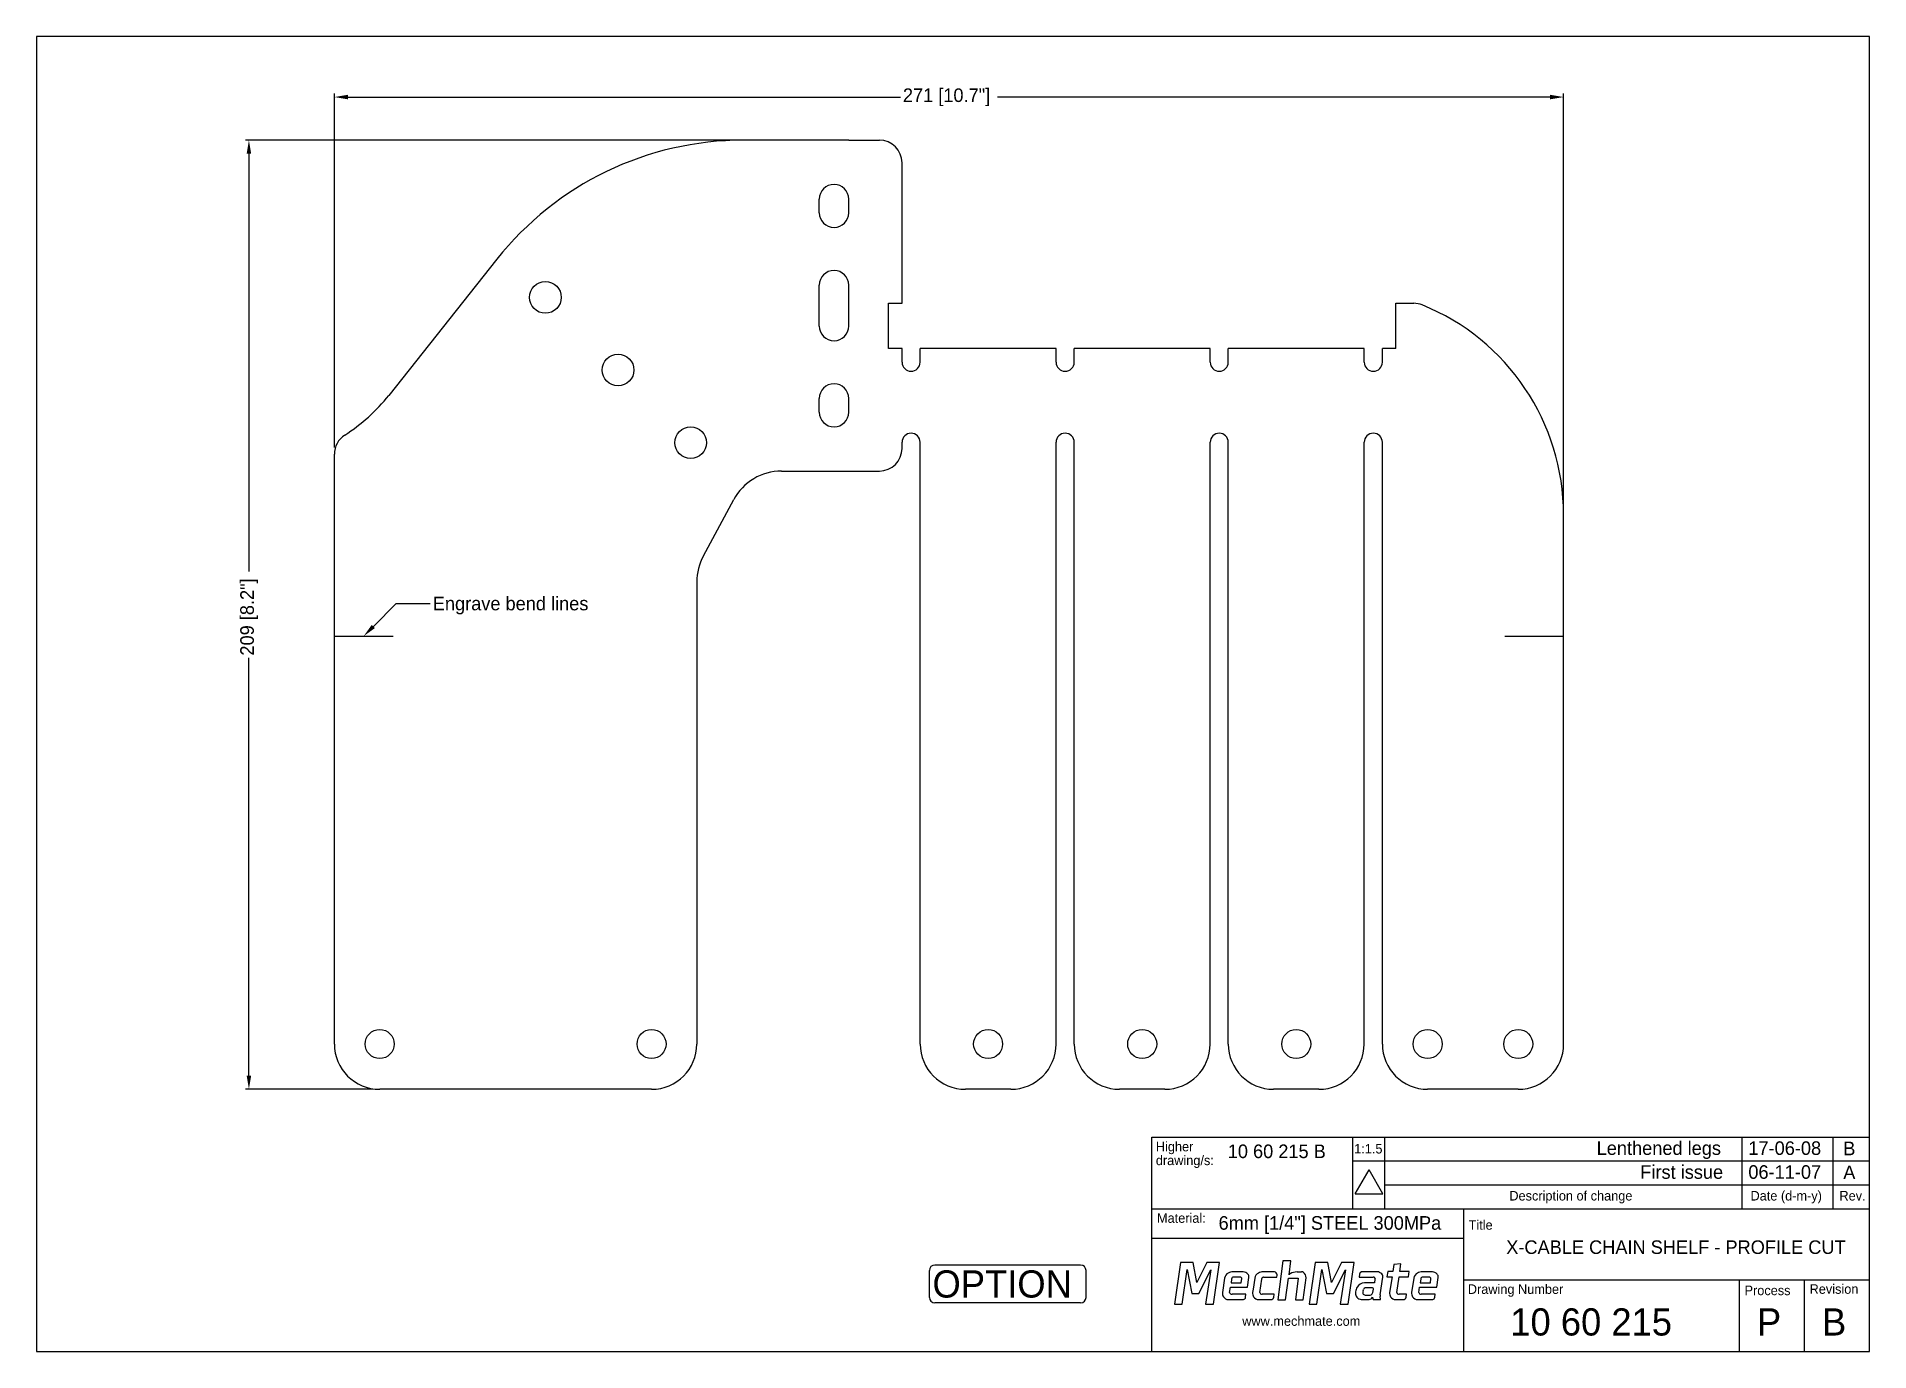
# Model space of a CAD drawing. Extents: x 676 to 1080, y 397 to 687.
import ezdxf
from ezdxf.enums import TextEntityAlignment as Align

# ---------------------------------------------------------------- set-up
doc = ezdxf.new("R2010")
doc.units = 0
doc.header["$LTSCALE"] = 10
doc.layers.get('0').update_dxf_attribs({"color": 221, "linetype": 'CONTINUOUS'})
doc.layers.get('DEFPOINTS').update_dxf_attribs({"linetype": 'CONTINUOUS'})
for name, color, linetype in [('01_FRAME', 4, 'CONTINUOUS'), ('10_OUTLINE', 2, 'CONTINUOUS'), ('50_DIMENSIONS0', 7, 'CONTINUOUS'), ('62_TEXT', 7, 'CONTINUOUS'), ('62_TEXT0', 7, 'CONTINUOUS')]:
    doc.layers.add(name, color=color, linetype=linetype)
doc.styles.add('MECHTRONICS', font='txt', dxfattribs={"height": 3})
doc.dimstyles.get("Standard").update_dxf_attribs({"dimtxt": 0.18, "dimasz": 0.18, "dimexe": 0.18, "dimexo": 0.0625, "dimgap": 0.09, "dimtad": 0, "dimtih": 1, "dimtoh": 1, "dimzin": 0, "dimcen": 0.09, "dimazin": 3, "dimtfac": 1, "dimtofl": 0, "dimtmove": 0, "dimatfit": 3})

# ---------------------------------------------------------------- blocks, each defined once
blk = doc.blocks.new('*U14')
at = {"layer": '50_DIMENSIONS0', "color": 0, "style": 'MECHTRONICS'}
blk.add_text('271 [10.7"]', height=3, dxfattribs=at).set_placement((867.13, 672.9))
blk = doc.blocks.new('*D9')
at = {"layer": '50_DIMENSIONS0', "color": 7}
for p, q in [((741.67, 596.68), (741.67, 674.74)), ((744.67, 673.99), (866.63, 673.99)), ((1009.94, 673.99), (887.98, 673.99)), ((1012.94, 583.28), (1012.94, 674.74))]:
    blk.add_line(p, q, dxfattribs=at)
for points in [[(744.67, 674.49), (744.67, 673.49), (741.67, 673.99)], [(1009.94, 674.49), (1009.94, 673.49), (1012.94, 673.99)]]:
    blk.add_solid(points, dxfattribs=at)
at = {"layer": 'DEFPOINTS', "color": 0}
for p in [(1012.94, 673.99), (741.67, 595.18), (1012.94, 581.78)]:
    blk.add_point(p, dxfattribs=at)
at = {"layer": '62_TEXT0'}
blk.add_blockref('*U14', (0, 0), dxfattribs=at)
blk = doc.blocks.new('*U13')
at = {"layer": '50_DIMENSIONS0', "color": 0, "style": 'MECHTRONICS'}
blk.add_text('209 [8.2"]', height=3, rotation=90, dxfattribs=at).set_placement((723.9, 550.75))
blk = doc.blocks.new('*D10')
at = {"layer": '50_DIMENSIONS0', "color": 7}
for p, q in [((830.44, 664.47), (722.06, 664.47)), ((722.81, 661.47), (722.81, 569.27)), ((722.81, 458.05), (722.81, 550.25)), ((750.17, 455.05), (722.06, 455.05))]:
    blk.add_line(p, q, dxfattribs=at)
for points in [[(722.31, 661.47), (723.31, 661.47), (722.81, 664.47)], [(722.31, 458.05), (723.31, 458.05), (722.81, 455.05)]]:
    blk.add_solid(points, dxfattribs=at)
at = {"layer": 'DEFPOINTS', "color": 0}
for p in [(722.81, 664.47), (831.94, 664.47), (751.67, 455.05)]:
    blk.add_point(p, dxfattribs=at)
at = {"layer": '62_TEXT0'}
blk.add_blockref('*U13', (0, 0), dxfattribs=at)
blk = doc.blocks.new('*U3')
at = {"layer": '62_TEXT'}
blk.add_lwpolyline([(294.07, 505.52), (299.13, 510.59), (306.62, 510.59)], dxfattribs=at)
blk.add_solid([(294.42, 505.17), (291.94, 503.4), (293.71, 505.87)], dxfattribs=at)
blk = doc.blocks.new('*U4')
at = {"layer": '62_TEXT', "style": 'MECHTRONICS'}
blk.add_text('Engrave bend lines', height=3, dxfattribs=at).set_placement((307.19, 509.09))

msp = doc.modelspace()

# ---------------------------------------------------------------- linework, layer by layer
for p, q in [((741.669, 555.046), (754.612, 555.046)), ((1000, 555.046), (1012.942, 555.046))]:
    msp.add_line(p, q)
at = {"layer": '01_FRAME', "color": 4}
for p, q in [((675.966, 687.314), (675.966, 397.234)), ((1080.415, 687.314), (675.966, 687.314)), ((1080.415, 397.234), (1080.415, 687.314)), ((922.05, 397.234), (922.05, 444.523)), ((922.05, 444.523), (966.421, 444.523)), ((966.421, 428.705), (966.421, 444.523)), ((922.05, 428.705), (966.421, 428.705)), ((966.421, 428.705), (1080.415, 428.705)), ((990.816, 428.705), (990.816, 397.234)), ((922.05, 422.185), (990.816, 422.185)), ((990.816, 413.039), (1080.415, 413.039)), ((675.966, 397.234), (1080.415, 397.234))]:
    msp.add_line(p, q, dxfattribs=at)
at = {"layer": '01_FRAME', "color": 8}
for p, q in [((966.421, 444.523), (1080.415, 444.523)), ((973.507, 428.705), (973.507, 444.586)), ((1052.323, 428.705), (1052.323, 444.573)), ((1072.411, 428.705), (1072.411, 444.573)), ((966.421, 439.255), (1080.415, 439.255)), ((973.507, 433.986), (1080.415, 433.986)), ((1051.699, 413.039), (1051.699, 397.234)), ((1066.057, 413.039), (1066.057, 397.234))]:
    msp.add_line(p, q, dxfattribs=at)
at = {"layer": '01_FRAME', "color": 7}
for p, q in [((966.935, 431.987), (970.001, 437.297)), ((973.066, 431.987), (970.001, 437.297)), ((966.935, 431.987), (973.066, 431.987)), ((928.388, 416.801), (927.094, 407.646)), ((931.202, 416.801), (928.388, 416.801)), ((932.032, 412.428), (931.202, 416.801)), ((934.244, 416.801), (932.032, 412.428)), ((937.017, 416.801), (934.244, 416.801)), ((935.705, 407.646), (937.017, 416.801)), ((950.98, 417.189), (949.913, 408.632)), ((952.728, 417.189), (950.98, 417.189)), ((952.362, 414.125), (952.728, 417.189)), ((958.084, 416.801), (956.789, 407.646)), ((960.897, 416.801), (958.084, 416.801)), ((961.728, 412.428), (960.897, 416.801)), ((963.94, 416.801), (961.728, 412.428)), ((966.713, 416.801), (963.94, 416.801)), ((965.401, 407.646), (966.713, 416.801)), ((928.778, 407.646), (929.861, 415.268)), ((929.861, 415.268), (930.927, 410.02)), ((932.456, 410.02), (935.121, 415.234)), ((935.121, 415.234), (933.929, 407.646)), ((938.127, 413.41), (937.642, 410.227)), ((939.647, 413.177), (939.55, 412.372)), ((942.231, 414.771), (939.995, 414.771)), ((941.513, 413.611), (940.086, 413.611)), ((941.787, 412.372), (941.911, 413.273)), ((943.179, 411.381), (943.503, 413.557)), ((944.786, 413.41), (944.417, 410.919)), ((945.906, 410.193), (946.309, 413.18)), ((948.939, 414.771), (946.655, 414.771)), ((946.747, 413.618), (949.655, 413.618)), ((949.655, 413.618), (949.72, 414.017)), ((951.549, 408.632), (952.222, 413.407)), ((952.222, 413.407), (954.391, 413.407)), ((954.391, 413.407), (953.788, 408.632)), ((954.117, 414.771), (955.074, 414.771)), ((955.493, 408.632), (956.103, 413.459)), ((958.474, 407.646), (959.557, 415.268)), ((959.557, 415.268), (960.622, 410.02)), ((962.152, 410.02), (964.816, 415.234)), ((964.816, 415.234), (963.625, 407.646)), ((967.882, 414.285), (967.812, 413.616)), ((967.812, 413.616), (970.929, 413.616)), ((971.785, 414.792), (968.597, 414.792)), ((971.319, 413.177), (971.204, 412.347)), ((971.328, 413.277), (971.319, 413.177)), ((972.47, 409.719), (973.057, 413.578)), ((974.151, 414.814), (973.951, 413.684)), ((973.951, 413.684), (975.082, 413.684)), ((975.243, 414.814), (974.151, 414.814)), ((975.082, 413.684), (974.551, 410.224)), ((975.488, 416.39), (975.243, 414.814)), ((977.043, 416.567), (975.488, 416.39)), ((976.155, 410.189), (976.651, 413.684)), ((976.651, 413.684), (978.727, 413.684)), ((976.789, 414.814), (977.043, 416.567)), ((978.865, 414.814), (976.789, 414.814)), ((978.727, 413.684), (978.865, 414.814)), ((979.883, 413.41), (979.398, 410.227)), ((981.403, 413.177), (981.307, 412.372)), ((983.987, 414.771), (981.752, 414.771)), ((983.269, 413.611), (981.842, 413.611)), ((983.543, 412.372), (983.667, 413.273)), ((984.935, 411.381), (985.259, 413.557)), ((930.927, 410.02), (932.456, 410.02)), ((938.957, 408.659), (942.058, 408.659)), ((939.247, 410.193), (939.396, 411.381)), ((939.396, 411.381), (943.179, 411.381)), ((939.55, 412.372), (941.787, 412.372)), ((942.833, 409.835), (939.765, 409.835)), ((942.764, 409.166), (942.833, 409.835)), ((943.179, 411.381), (943.179, 411.381)), ((944.417, 410.919), (944.302, 410.227)), ((945.617, 408.659), (946.816, 408.659)), ((946.816, 409.835), (946.423, 409.835)), ((949.042, 409.835), (946.816, 409.835)), ((946.816, 408.659), (948.256, 408.659)), ((948.962, 409.166), (949.031, 409.766)), ((949.031, 409.766), (949.042, 409.835)), ((949.913, 408.632), (951.549, 408.632)), ((949.913, 408.632), (949.913, 408.632)), ((953.788, 408.632), (955.493, 408.632)), ((960.622, 410.02), (962.152, 410.02)), ((968.551, 408.657), (970.027, 408.657)), ((971.204, 412.347), (968.989, 412.347)), ((969.127, 409.645), (970.239, 409.623)), ((970.611, 411.282), (969.429, 411.282)), ((970.836, 410.203), (970.97, 410.943)), ((970.927, 408.68), (972.519, 408.68)), ((972.519, 408.68), (972.458, 409.362)), ((975.866, 408.656), (977.467, 408.656)), ((975.866, 408.656), (975.982, 408.656)), ((978.242, 409.832), (976.672, 409.832)), ((978.173, 409.163), (978.242, 409.832)), ((980.713, 408.659), (983.814, 408.659)), ((981.003, 410.193), (981.152, 411.381)), ((981.152, 411.381), (984.935, 411.381)), ((981.307, 412.372), (983.543, 412.372)), ((984.589, 409.835), (981.521, 409.835)), ((984.52, 409.166), (984.589, 409.835)), ((984.935, 411.381), (984.935, 411.381)), ((927.094, 407.646), (928.778, 407.646)), ((933.929, 407.646), (935.705, 407.646)), ((956.789, 407.646), (958.474, 407.646)), ((963.625, 407.646), (965.401, 407.646))]:
    msp.add_line(p, q, dxfattribs=at)
for centre, radius, start, end in [((939.588, 413.178), 1.479, 116.43431, 170.97375), ((940.077, 412.195), 2.578, 91.80945, 116.43431), ((940.175, 413.101), 0.534, 129.97887, 171.82155), ((940.098, 413.211), 0.4, 91.82976, 131.7115), ((941.533, 413.201), 0.411, 41.69426, 92.74167), ((941.627, 413.285), 0.285, 357.49651, 41.69426), ((942.082, 413.118), 1.66, 44.53258, 84.85299), ((942.653, 413.679), 0.86, 351.79615, 44.53258), ((946.247, 413.178), 1.479, 116.43431, 170.97375), ((946.736, 412.195), 2.578, 91.80945, 116.43431), ((946.837, 413.107), 0.534, 129.97887, 171.82155), ((946.76, 413.218), 0.4, 91.82976, 131.7115), ((948.961, 413.989), 0.783, 29.01714, 91.67004), ((949.112, 414.072), 0.61, 354.75279, 29.01714), ((952.919, 413.798), 0.646, 118.12841, 149.55028), ((954.233, 411.341), 3.432, 91.93371, 118.12841), ((955.088, 413.999), 0.773, 57.03057, 91.05842), ((954.795, 413.547), 1.311, 356.16226, 57.03057), ((968.388, 414.202), 0.513, 130.98421, 170.70616), ((968.595, 413.964), 0.829, 89.86228, 130.98421), ((970.949, 413.205), 0.411, 41.69426, 92.74167), ((971.043, 413.289), 0.285, 357.49651, 41.69426), ((971.636, 413.139), 1.66, 44.53258, 84.85299), ((972.206, 413.7), 0.86, 351.79615, 44.53258), ((981.344, 413.178), 1.479, 116.43431, 170.97375), ((981.833, 412.195), 2.578, 91.80945, 116.43431), ((981.932, 413.101), 0.534, 129.97887, 171.82155), ((981.855, 413.211), 0.4, 91.82976, 131.7115), ((983.289, 413.201), 0.411, 41.69426, 92.74167), ((983.383, 413.285), 0.285, 357.49651, 41.69426), ((983.838, 413.118), 1.66, 44.53258, 84.85299), ((984.409, 413.679), 0.86, 351.79615, 44.53258), ((939.062, 410.046), 1.432, 172.72156, 213.37814), ((938.98, 409.992), 1.333, 213.37814, 269.02243), ((939.556, 410.195), 0.309, 180.44368, 242.05495), ((939.762, 410.583), 0.748, 242.05495, 270.25019), ((942.053, 409.494), 0.835, 269.68812, 309.8516), ((942.265, 409.24), 0.504, 309.8516, 351.61013), ((945.722, 410.046), 1.432, 172.72156, 213.37814), ((945.639, 409.992), 1.333, 213.37814, 269.02243), ((946.214, 410.195), 0.309, 180.44368, 242.05495), ((946.42, 410.583), 0.748, 242.05495, 270.25019), ((948.251, 409.494), 0.835, 269.68812, 309.8516), ((948.463, 409.24), 0.504, 309.8516, 351.61013), ((968.769, 410.134), 1.75, 172.84077, 205.63065), ((969.808, 410.003), 2.797, 150.30133, 172.84077), ((968.05, 409.789), 0.952, 205.63065, 237.51102), ((969.029, 410.447), 1.9, 91.21139, 150.30133), ((968.68, 410.778), 2.125, 237.51102, 266.51006), ((970.322, 410.228), 1.669, 164.78825, 186.82015), ((969.053, 410.065), 0.389, 185.1713, 236.50138), ((963.245, 412.26), 5.694, 343.74206, 345.59023), ((969.294, 410.686), 0.556, 126.79742, 163.58375), ((969.16, 410.227), 0.583, 236.50138, 266.8299), ((969.42, 410.504), 0.778, 89.35534, 126.25018), ((969.836, 409.726), 1.086, 280.14162, 328.8639), ((970.124, 410.314), 0.701, 279.45656, 324.9294), ((970.591, 410.872), 0.411, 41.69426, 92.74167), ((969.905, 410.467), 0.967, 324.9294, 344.11882), ((972.344, 409.421), 1.599, 189.25185, 207.62546), ((970.686, 410.956), 0.285, 357.49651, 41.69426), ((973.953, 409.494), 1.5, 171.34562, 185.04353), ((975.971, 410.043), 1.432, 172.72156, 213.37814), ((975.889, 409.988), 1.333, 213.37814, 269.02243), ((976.463, 410.192), 0.309, 180.44368, 242.05495), ((976.669, 410.579), 0.748, 242.05495, 270.25019), ((977.463, 409.49), 0.835, 269.68812, 309.8516), ((977.674, 409.237), 0.504, 309.8516, 351.61013), ((980.818, 410.046), 1.432, 172.72156, 213.37814), ((980.736, 409.992), 1.333, 213.37814, 269.02243), ((981.312, 410.195), 0.309, 180.44368, 242.05495), ((981.518, 410.583), 0.748, 242.05495, 270.25019), ((983.809, 409.494), 0.835, 269.68812, 309.8516), ((984.021, 409.24), 0.504, 309.8516, 351.61013)]:
    msp.add_arc(centre, radius, start, end, dxfattribs=at)
at = {"layer": '10_OUTLINE', "color": 2}
for p, q in [((855.192, 664.471), (831.942, 664.471)), ((855.192, 664.471), (861.942, 664.471)), ((866.942, 628.48), (866.942, 659.471)), ((848.692, 648.471), (848.692, 651.471)), ((855.192, 648.471), (855.192, 651.471)), ((777.52, 638.195), (753.673, 608.169)), ((848.692, 623.471), (848.692, 632.471)), ((855.192, 623.471), (855.192, 632.471)), ((863.942, 618.48), (863.942, 628.48)), ((863.942, 628.48), (866.942, 628.48)), ((975.942, 618.48), (975.942, 628.48)), ((975.942, 628.48), (979.86, 628.48)), ((866.942, 618.48), (863.942, 618.48)), ((866.942, 615.48), (866.942, 618.48)), ((900.942, 618.48), (870.942, 618.48)), ((870.942, 615.48), (870.942, 618.48)), ((900.942, 615.48), (900.942, 618.48)), ((934.942, 618.48), (904.942, 618.48)), ((904.942, 615.48), (904.942, 618.48)), ((934.942, 615.48), (934.942, 618.48)), ((968.942, 618.48), (938.942, 618.48)), ((938.942, 615.48), (938.942, 618.48)), ((968.942, 615.48), (968.942, 618.48)), ((975.942, 618.48), (972.942, 618.48)), ((972.942, 615.48), (972.942, 618.48)), ((848.692, 604.471), (848.692, 607.471)), ((855.192, 604.471), (855.192, 607.471)), ((741.669, 465.046), (741.669, 595.184)), ((866.942, 596.471), (866.942, 597.813)), ((870.942, 465.046), (870.942, 597.813)), ((900.942, 465.046), (900.942, 597.813)), ((904.942, 465.046), (904.942, 597.813)), ((934.942, 465.046), (934.942, 597.813)), ((938.942, 465.046), (938.942, 597.813)), ((968.942, 465.046), (968.942, 597.813)), ((972.942, 465.046), (972.942, 597.813)), ((840.358, 591.471), (861.942, 591.471)), ((823.103, 572.735), (829.792, 585.159)), ((1012.942, 465.046), (1012.942, 581.781)), ((821.669, 567.046), (821.669, 465.046)), ((811.669, 455.046), (751.669, 455.046)), ((890.942, 455.046), (880.942, 455.046)), ((924.942, 455.046), (914.942, 455.046)), ((958.942, 455.046), (948.942, 455.046)), ((1002.942, 455.046), (982.942, 455.046))]:
    msp.add_line(p, q, dxfattribs=at)
for centre, radius in [((788.252, 629.784), 3.5), ((804.28, 613.756), 3.5), ((820.307, 597.728), 3.5), ((751.669, 465.046), 3.2), ((811.669, 465.046), 3.2), ((885.942, 465.046), 3.2), ((919.942, 465.046), 3.2), ((953.942, 465.046), 3.2), ((982.942, 465.046), 3.2), ((1002.942, 465.046), 3.2)]:
    msp.add_circle(centre, radius, dxfattribs=at)
for centre, radius, start, end in [((831.942, 594.973), 69.498, 90, 141.54339), ((861.942, 659.471), 5, 0, 90), ((851.942, 651.471), 3.25, 0, 180), ((851.942, 648.471), 3.25, 180, 0), ((851.942, 632.471), 3.25, 0, 180), ((979.86, 623.48), 5, 67.91673, 90), ((962.942, 581.781), 50, 0, 67.91673), ((851.942, 623.471), 3.25, 180, 0), ((868.942, 615.48), 2, 180, 0), ((902.942, 615.48), 2, 180, 0), ((936.942, 615.48), 2, 180, 0), ((970.942, 615.48), 2, 180, 0), ((851.942, 607.471), 3.25, 0, 180), ((722.35, 633.046), 40, 302.713, 321.54339), ((851.942, 604.471), 3.25, 180, 0), ((746.669, 595.184), 5, 122.713, 180), ((868.942, 597.813), 2, 0, 180), ((902.942, 597.813), 2, 0, 180), ((936.942, 597.813), 2, 0, 180), ((970.942, 597.813), 2, 0, 180), ((861.942, 596.471), 5, 270, 0), ((840.358, 579.471), 12, 90, 151.70422), ((833.669, 567.046), 12, 151.70422, 180), ((751.669, 465.046), 10, 180, 270), ((811.669, 465.046), 10, 270, 0), ((880.942, 465.046), 10, 180, 270), ((890.942, 465.046), 10, 270, 0), ((914.942, 465.046), 10, 180, 270), ((924.942, 465.046), 10, 270, 0), ((948.942, 465.046), 10, 180, 270), ((958.942, 465.046), 10, 270, 0), ((982.942, 465.046), 10, 180, 270), ((1002.942, 465.046), 10, 270, 0)]:
    msp.add_arc(centre, radius, start, end, dxfattribs=at)
at = {"layer": '62_TEXT', "color": 40}
for p, q in [((872.974, 409.123), (872.974, 415.081)), ((906.362, 416.281), (874.174, 416.281)), ((907.562, 409.123), (907.562, 415.081)), ((906.362, 407.923), (874.174, 407.923))]:
    msp.add_line(p, q, dxfattribs=at)
for centre, start, end in [((874.174, 415.081), 90, 180), ((906.362, 415.081), 0, 90), ((874.174, 409.123), 180, 270), ((906.362, 409.123), 270, 0)]:
    msp.add_arc(centre, 1.2, start, end, dxfattribs=at)

# ---------------------------------------------------------------- block references
at = {"layer": '62_TEXT'}
for name in ['*U3', '*U4']:
    msp.add_blockref(name, (456.197, 51.646), dxfattribs=at)

# ---------------------------------------------------------------- texts
at = {"layer": '01_FRAME', "color": 8, "style": 'MECHTRONICS'}
for s, p in [('Higher', (922.958, 441.364)), ('1:1.5', (966.727, 440.889)), ('drawing/s:', (922.958, 438.323)), ('Description of change', (1000.966, 430.515)), ('Date (d-m-y)', (1054.191, 430.515)), ('Rev.', (1073.816, 430.515)), ('Material:', (923.211, 425.592)), ('Title', (991.977, 424.069)), ('Drawing Number', (991.805, 409.907)), ('Process', (1052.873, 409.628)), ('Revision', (1067.231, 409.93)), ('www.mechmate.com', (942.02, 402.864))]:
    msp.add_text(s, height=2.1, dxfattribs=at).set_placement(p)
at = {"layer": '01_FRAME', "color": 7, "style": 'MECHTRONICS'}
for s, p in [('Lenthened legs', (1020.24, 440.57)), ('B', (1074.66, 440.499)), ('First issue', (1029.869, 435.301)), ('A', (1074.66, 435.231))]:
    msp.add_text(s, height=3, dxfattribs=at).set_placement(p)
at = {"layer": '62_TEXT', "style": 'MECHTRONICS'}
for s, height, p in [('10 60 215 B', 3, (938.826, 439.871)), ('17-06-08', 3, (1053.713, 440.57)), ('06-11-07', 3, (1053.713, 435.301)), ('6mm [1/4"] STEEL 300MPa', 3, (936.797, 424.064)), ('10 60 215', 6, (1001.176, 400.723)), ('P', 6, (1055.605, 400.723)), ('B', 6, (1069.963, 400.723))]:
    msp.add_text(s, height=height, dxfattribs=at).set_placement(p)
msp.add_text('X-CABLE CHAIN SHELF - PROFILE CUT', height=3, dxfattribs=at).set_placement((1037.733, 418.72), align=Align.CENTER)
at = {"layer": '62_TEXT', "color": 1, "style": 'MECHTRONICS'}
msp.add_text('OPTION', height=6, dxfattribs=at).set_placement((873.665, 409.103))

# ---------------------------------------------------------------- dimensions: what is measured, and where the dimension line sits
at = {"layer": '50_DIMENSIONS0'}
dim = msp.add_linear_dim(base=(1012.942, 673.987), p1=(741.669, 595.184), p2=(1012.942, 581.781), dimstyle='Standard', dxfattribs=at)
dim.commit()
dim.dimension.update_dxf_attribs({"geometry": '*D9', "text_midpoint": (877.306, 673.987)})
dim = msp.add_linear_dim(base=(722.8114, 664.471), p1=(751.6693, 455.0463), p2=(831.9422, 664.471), angle=90, dimstyle='Standard', dxfattribs=at)
dim.commit()
dim.dimension.update_dxf_attribs({"geometry": '*D10', "text_midpoint": (722.8114, 559.7586)})

doc.saveas('drawing.dxf')
